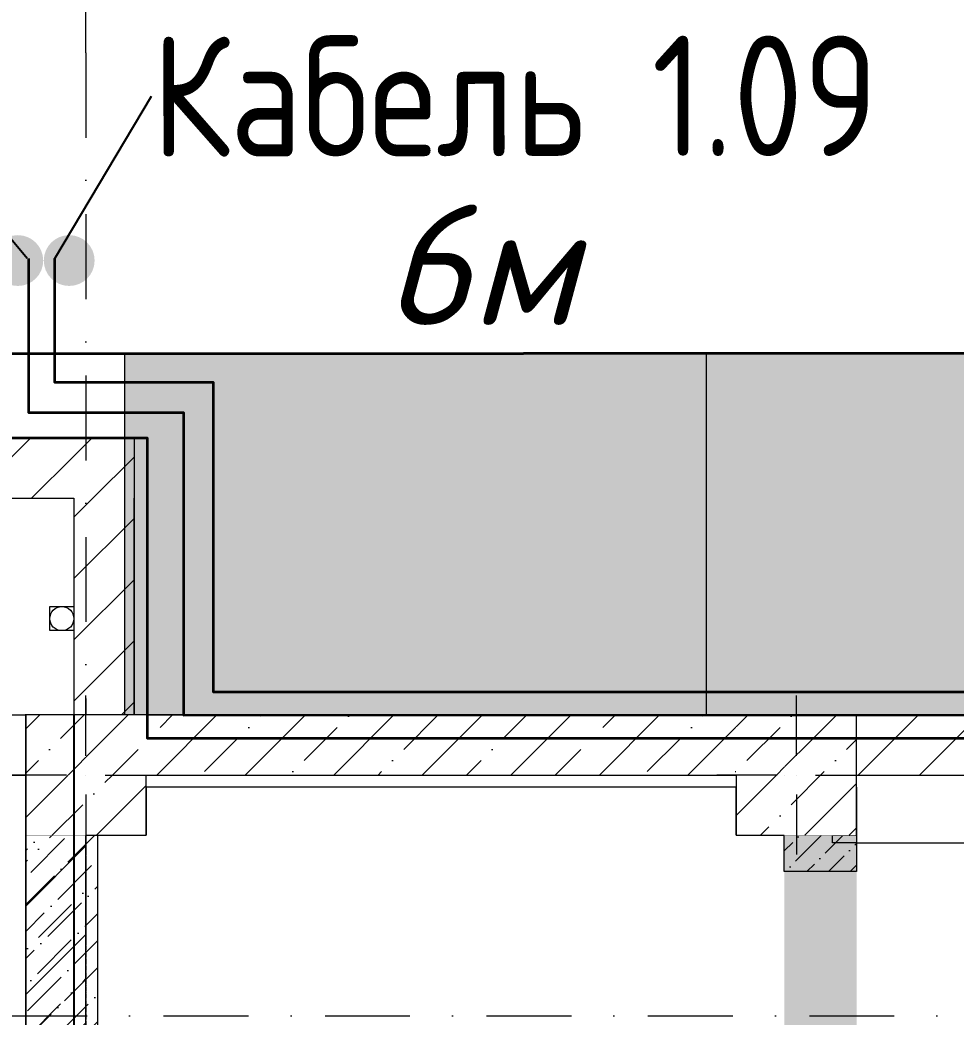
# Model space of a CAD drawing. Header units: millimetres. Extents: x 1499747 to 4341325, y -28481 to 441852.
# Drawn here: x 2450504 to 2454391, y 316278 to 320420 of the extents above; entities that cross this region are included whole.
import ezdxf
from ezdxf import colors
from ezdxf.entities.mleader import LeaderData, LeaderLine
from ezdxf.math import Vec2, Vec3
from ezdxf.xclip import XClip

# ---------------------------------------------------------------- set-up
doc = ezdxf.new("R2010")
doc.units = ezdxf.units.MM
doc.header["$MEASUREMENT"] = 0
doc.header["$XCLIPFRAME"] = 0
doc.set_wipeout_variables(frame=1)
for name, pattern in [('CENTER2', [28.575, 19.05, -3.175, 3.175, -3.175]), ('Dot & Dashed', [670.277762, 352.777767, -176.388884, 0, -141.111112]), ('Wipeout_Contour', [1000, 0, -1000]), ('Штрихпунктирная', [670.277762, 352.777767, -176.388884, 0, -141.111112])]:
    doc.linetypes.add(name, pattern=pattern)
for name, color, linetype in [('0_ANNOT_Dimensions', 7, 'Continuous'), ('13 этаж_25_Конструктив - Колонны', 7, 'Continuous'), ('Чертеж и Рисунок', 7, 'Continuous')]:
    doc.layers.add(name, color=color, linetype=linetype)
for name, color, linetype, lineweight in [('13 этаж_25_АР 06.03 custom_70_12 этаж_13_Интерьер - Мебель_Ном._пера__8_Ном._пера__8', 8, 'Continuous', 18), ('13 этаж_25_АР 06.03 custom_70__заливка_Ном._пера__8_Ном._пера__8', 8, 'Continuous', 18), ('13 этаж_25_АР 06.03 custom_70__Оси_Ном._пера__8_Ном._пера__8', 8, 'Continuous', 18), ('13 этаж_25_АР 06.03 custom_70_парапет 2_Ном._пера__8_Ном._пера__8', 8, 'Continuous', 18), ('13 этаж_25_АР 06.03 custom_70_Подложк_Ном._пера__1_Ном._пера__1', 1, 'Continuous', 18), ('13 этаж_25_АР 06.03 custom_70_Подложк_Ном._пера__8_Ном._пера__8', 8, 'Continuous', 18), ('13 этаж_25_АР 06.03 custom_70_Подложка_Ном._пера__8_Ном._пера__8', 8, 'Continuous', 18), ('13 этаж_25_Двери Archicad_Ном._пера__19_Ном._пера__255', 255, 'Continuous', 18), ('13 этаж_25_Двери Archicad_Ном._пера__23_Ном._пера__30', 30, 'Continuous', 18), ('13 этаж_25_Двери Archicad_Ном._пера__3_Ном._пера__30', 30, 'Continuous', 18), ('13 этаж_25_Двери Archicad_Ном._пера__47_Ном._пера__7', 7, 'Continuous', 18), ('13 этаж_25_Конструктив - Колонны_Ном._пера__170_Ном._пера__52', 52, 'Continuous', 18), ('13 этаж_25_Конструктив - Колонны_Ном._пера__1_Ном._пера__7', 7, 'Continuous', 18), ('13 этаж_25_Конструктив - Колонны_Ном._пера__20_Ном._пера__1', 1, 'Continuous', 18), ('13 этаж_25_Конструктив - Колонны_Ном._пера__7', 7, 'Continuous', 18), ('13 этаж_25_Конструктив - Перекрытия_Ном._пера__1_Ном._пера__7', 7, 'Continuous', 18), ('13 этаж_25_Конструктив - Стены Ненесущие Газоблок_Ном._пера__169_Ном._пера__83', 83, 'Continuous', 18), ('13 этаж_25_Конструктив - Стены Ненесущие Газоблок_Ном._пера__47_Ном._пера__7', 7, 'Continuous', 18), ('13 этаж_25_Конструктив - Стены Несущие_Ном._пера__170_Ном._пера__52', 52, 'Continuous', 18), ('13 этаж_25_Конструктив - Стены Несущие_Ном._пера__19_Ном._пера__255', 255, 'Continuous', 18), ('13 этаж_25_Конструктив - Стены Несущие_Ном._пера__47_Ном._пера__7', 7, 'Continuous', 18), ('13 этаж_25_Парапет_Ном._пера__102_Ном._пера__9', 9, 'Continuous', 18), ('13 этаж_25_Парапет_Ном._пера__1_Ном._пера__7', 7, 'Continuous', 18), ('13 этаж_25_Парапет_Ном._пера__20_Ном._пера__1', 1, 'Continuous', 18), ('13 этаж_25_Парапет_Ном._пера__41_Ном._пера__7', 7, 'Continuous', 18), ('13 этаж_25_Элемент Модели - Оси_Ном._пера__2_Ном._пера__8', 8, 'Continuous', 18), ('Кабель 2x4mm', 200, 'Continuous', 30), ('Кабель 2х6 mm', 150, 'Continuous', 30), ('ТП', 250, 'Continuous', 30)]:
    doc.layers.add(name, color=color, linetype=linetype, lineweight=lineweight)
doc.styles.add('ISOCPEUR_4', font='isocpeur.ttf', dxfattribs={"width": 0.85, "height": 250})
doc.styles.add('Текст', font='isocpeui.ttf')
doc.dimstyles.get("Standard").update_dxf_attribs({"dimtxt": 0.18, "dimasz": 0.18, "dimexe": 0.18, "dimexo": 0.0625, "dimgap": 0.09, "dimtad": 0, "dimtih": 1, "dimtoh": 1, "dimdec": 4, "dimzin": 0, "dimdsep": 46, "dimtxsty": 'Standard', "dimcen": 0.09, "dimadec": 0, "dimazin": 0, "dimtfac": 1, "dimtdec": 4, "dimtofl": 0, "dimtmove": 0, "dimatfit": 3, "dimfxl": 1, "dimtolj": 1, "dimtzin": 0, "dimarcsym": 0})
pattern_1 = [(45, (806123.22, 141848.06), (42.09495, 154.348152), [198.4375, -39.6875, 0, -39.6875])]
pattern_2 = [(45, (-458140.43, 55324.83), (42.0949506, 154.348152), [198.4375, -39.6875, 0, -39.6875])]
pattern_3 = [(45, (-455190.43, 55324.83), (42.0949506, 154.348152), [198.4375, -39.6875, 0, -39.6875])]
pattern_4 = [(45, (1162404.69, 34264.05), (-127.2792, 127.2792), [])]
pattern_5 = [(45, (1162404.7, 34264.05), (-183.8478, 183.8478), []), (45, (1162312.77, 34355.97), (-183.8478, 183.8478), [195, -65, 0, -65])]

# ---------------------------------------------------------------- blocks, each defined once
blk = doc.blocks.new('Чертеж_4_25', base_point=(1186000, 29700))
at = {"layer": '13 этаж_25_АР 06.03 custom_70__заливка_Ном._пера__8_Ном._пера__8', "linetype": 'Continuous', "true_color": 0xc7c8ca}
h = blk.add_hatch(dxfattribs=at)
h.set_pattern_fill('ANSI36_0046_0019', color=9, style=0, pattern_type=2)
h.set_pattern_definition(pattern_2)
h.paths.add_polyline_path([(1181154.7, 46214.1), (1180954.7, 46214.1), (1180954.7, 45964.1), (1181154.7, 45964.1)])
h = blk.add_hatch(dxfattribs=at)
h.set_pattern_fill('ANSI36_0046_0019', color=9, style=0, pattern_type=2)
h.set_pattern_definition(pattern_2)
h.paths.add_polyline_path([(1181154.7, 45964.1), (1180954.7, 45964.1), (1180954.7, 45714.1), (1181204.7, 45714.1), (1181204.7, 45914.1), (1181154.7, 45914.1)])
h = blk.add_hatch(dxfattribs=at)
h.set_pattern_fill('ANSI36_0046_0019', color=9, style=0, pattern_type=2)
h.set_pattern_definition(pattern_2)
h.paths.add_polyline_path([(1181204.7, 45714.1), (1181454.7, 45714.1), (1181454.7, 45914.1), (1181204.7, 45914.1)])
at = {"layer": '13 этаж_25_АР 06.03 custom_70_Подложка_Ном._пера__8_Ном._пера__8', "linetype": 'Continuous', "true_color": 0xc7c8ca}
h = blk.add_hatch(dxfattribs=at)
h.set_pattern_fill('ANSI36_0046_0019', color=9, style=0, pattern_type=2)
h.set_pattern_definition(pattern_1)
h.paths.add_polyline_path([(1181154.7, 46214.1), (1180954.7, 46214.1), (1180954.7, 45714.1), (1181204.7, 45714.1), (1181204.7, 45914.1), (1181154.7, 45914.1)])
h = blk.add_hatch(dxfattribs=at)
h.set_pattern_fill('ANSI36_0046_0019', color=9, style=0, pattern_type=2)
h.set_pattern_definition(pattern_1)
h.paths.add_polyline_path([(1181204.7, 45714.1), (1181454.7, 45714.1), (1181454.7, 45914.1), (1181204.7, 45914.1)])
h = blk.add_hatch(dxfattribs=at)
h.set_pattern_fill('ANSI36_0046_0019', color=9, style=0, pattern_type=2)
h.set_pattern_definition(pattern_1)
h.paths.add_polyline_path([(1183904.7, 45714.1), (1184404.7, 45714.1), (1184404.7, 45914.1), (1183904.7, 45914.1)])
h = blk.add_hatch(dxfattribs=at)
h.set_pattern_fill('ANSI36_0046_0019', color=9, style=0, pattern_type=2)
h.set_pattern_definition(pattern_3)
h.paths.add_polyline_path([(1183904.7, 45714.1), (1184154.7, 45714.1), (1184154.7, 45914.1), (1183904.7, 45914.1)])
h = blk.add_hatch(dxfattribs=at)
h.set_pattern_fill('ANSI36_0046_0019', color=9, style=0, pattern_type=2)
h.set_pattern_definition(pattern_3)
h.paths.add_polyline_path([(1184154.7, 45714.1), (1184404.7, 45714.1), (1184404.7, 45914.1), (1184154.7, 45914.1)])
h = blk.add_hatch(dxfattribs=at)
h.set_pattern_fill('ANSI36_0046_0019', color=9, style=0, pattern_type=2)
h.set_pattern_definition(pattern_1)
h.paths.add_polyline_path([(1181254.7, 45714.1), (1180954.7, 45714.1), (1180954.7, 40714.1), (1181254.7, 40714.1)])
h = blk.add_hatch(dxfattribs=at)
h.set_pattern_fill('ANSI36_0046_0019', color=9, style=0, pattern_type=2)
h.set_pattern_definition([(45, (1023281.01, -133771.585), (33.67596, 123.478522), [158.75, -31.75, 0, -31.75])])
h.paths.add_polyline_path([(1184404.7, 45714.1), (1184104.7, 45714.1), (1184104.7, 45564.1), (1184404.7, 45564.1)])
at = {"layer": '13 этаж_25_Двери Archicad_Ном._пера__19_Ном._пера__255', "linetype": 'Continuous', "true_color": 0xc7c8ca}
blk.add_hatch(color=9, dxfattribs=at).paths.add_polyline_path([(1184404.7, 45714.1), (1184304.7, 45714.1), (1184304.7, 45682.1), (1184404.7, 45682.1)])
at = {"layer": '13 этаж_25_Конструктив - Стены Ненесущие Газоблок_Ном._пера__169_Ном._пера__83', "linetype": 'Continuous', "true_color": 0xc7c8ca}
h = blk.add_hatch(dxfattribs=at)
h.set_pattern_fill('БЛОКИ_БЕТОННЫЕ_ЭФФЕКТИВН_72', color=9, style=0, pattern_type=2)
h.set_pattern_definition(pattern_4)
h.paths.add_polyline_path([(1181154.7, 47364.1), (1169819.7, 47364.1), (1169819.7, 47114.1), (1181154.7, 47114.1)])
h = blk.add_hatch(dxfattribs=at)
h.set_pattern_fill('БЛОКИ_БЕТОННЫЕ_ЭФФЕКТИВН_72', color=9, style=0, pattern_type=2)
h.set_pattern_definition(pattern_4)
h.paths.add_polyline_path([(1181154.7, 47114.1), (1181404.7, 47114.1), (1181404.7, 47364.1)])
h = blk.add_hatch(dxfattribs=at)
h.set_pattern_fill('БЛОКИ_БЕТОННЫЕ_ЭФФЕКТИВН_72', color=9, style=0, pattern_type=2)
h.set_pattern_definition(pattern_4)
h.paths.add_polyline_path([(1181154.7, 47364.1), (1181154.7, 47114.1), (1181404.7, 47364.1)])
h = blk.add_hatch(dxfattribs=at)
h.set_pattern_fill('БЛОКИ_БЕТОННЫЕ_ЭФФЕКТИВН_72', color=9, style=0, pattern_type=2)
h.set_pattern_definition(pattern_4)
h.paths.add_polyline_path([(1181154.7, 47114.1), (1181154.7, 46214.1), (1181404.7, 46214.1), (1181404.7, 47114.1)])
h = blk.add_hatch(dxfattribs=at)
h.set_pattern_fill('БЛОКИ_БЕТОННЫЕ_ЭФФЕКТИВН_72', color=9, style=0, pattern_type=2)
h.set_pattern_definition(pattern_4)
h.paths.add_polyline_path([(1199454.5, 46214.1), (1184404.7, 46214.1), (1184404.7, 45964.1), (1199454.5, 45964.1)])
at = {"layer": '13 этаж_25_Конструктив - Стены Несущие_Ном._пера__170_Ном._пера__52', "linetype": 'Continuous', "true_color": 0xc7c8ca}
h = blk.add_hatch(dxfattribs=at)
h.set_pattern_fill('ЖЕЛЕЗОБЕТОН_0019', color=9, style=0, pattern_type=2)
h.set_pattern_definition(pattern_5)
h.paths.add_polyline_path([(1183904.7, 46214.1), (1181454.7, 46214.1), (1181454.7, 45964.1), (1183904.7, 45964.1)])
h = blk.add_hatch(dxfattribs=at)
h.set_pattern_fill('ЖЕЛЕЗОБЕТОН_0019', color=9, style=0, pattern_type=2)
h.set_pattern_definition(pattern_5)
h.paths.add_polyline_path([(1180954.7, 40714.1), (1181204.7, 40714.1), (1181204.7, 45714.1), (1180954.7, 45714.1)])
at = {"layer": '13 этаж_25_Конструктив - Стены Несущие_Ном._пера__19_Ном._пера__255', "linetype": 'Continuous', "true_color": 0xc7c8ca}
blk.add_hatch(color=9, dxfattribs=at).paths.add_polyline_path([(1184404.7, 45714.1), (1184104.7, 45714.1), (1184104.7, 44564.1), (1184404.7, 44564.1)])
at = {"layer": '13 этаж_25_Парапет_Ном._пера__102_Ном._пера__9', "linetype": 'Continuous', "true_color": 0xc7c8ca}
blk.add_hatch(color=9, dxfattribs=at).paths.add_polyline_path([(1181364.6, 46214.1), (1185903.5, 46214.1), (1185903.5, 47714.1), (1181364.6, 47714.1)])
at = {"layer": '13 этаж_25_Парапет_Ном._пера__1_Ном._пера__7', "linetype": 'Continuous', "true_color": 0xc7c8ca}
blk.add_hatch(color=9, dxfattribs=at).paths.add_polyline_path([(1183781.7, 47714.1), (1181364.6, 47714.1), (1181364.6, 46214.1), (1183781.7, 46214.1)])
at = {"layer": '13 этаж_25_АР 06.03 custom_70_12 этаж_13_Интерьер - Мебель_Ном._пера__8_Ном._пера__8', "color": 9, "linetype": 'Continuous', "true_color": 0xc7c8ca}
for p, q in [((1183319.7, 45914.1), (1181454.7, 45914.1)), ((1183904.7, 45914.1), (1183319.7, 45914.1))]:
    blk.add_line(p, q, dxfattribs=at)
at = {"layer": '13 этаж_25_АР 06.03 custom_70_12 этаж_13_Интерьер - Мебель_Ном._пера__8_Ном._пера__8', "color": 9, "linetype": 'Continuous', "true_color": 0xc7c8ca, "flags": 128}
for points in [[(1181454.7, 45914.1), (1181454.7, 45714.1), (1180954.7, 45714.1), (1180954.7, 46214.1), (1181154.7, 46214.1)], [(1180954.7, 40214.1), (1180954.7, 46214.1)], [(1181254.7, 40714.1), (1181254.7, 45714.1)]]:
    blk.add_lwpolyline(points, dxfattribs=at)
at = {"layer": '13 этаж_25_АР 06.03 custom_70__Оси_Ном._пера__8_Ном._пера__8', "color": 9, "linetype": 'CENTER2', "true_color": 0xc7c8ca}
for p, q in [((1181154.7, 45964.1), (1169819.7, 45964.1)), ((1181204.7, 45914.1), (1181204.7, 32314.1))]:
    blk.add_line(p, q, dxfattribs=at)
at = {"layer": '13 этаж_25_АР 06.03 custom_70_парапет 2_Ном._пера__8_Ном._пера__8', "color": 9, "linetype": 'Continuous', "true_color": 0xc7c8ca, "flags": 128}
blk.add_lwpolyline([(1199704.5, 30164.1), (1181204.7, 30164.1), (1181204.7, 32314.1), (1169819.7, 32314.1), (1169819.7, 47114.1), (1181154.7, 47114.1), (1181154.7, 46214.1)], dxfattribs=at)
at = {"layer": '13 этаж_25_АР 06.03 custom_70_Подложк_Ном._пера__1_Ном._пера__1', "color": 9, "linetype": 'Continuous', "true_color": 0xc7c8ca}
blk.add_circle((1181104.7, 46614.1), 50, dxfattribs=at)
at = {"layer": '13 этаж_25_АР 06.03 custom_70_Подложк_Ном._пера__8_Ном._пера__8', "color": 9, "linetype": 'Continuous', "true_color": 0xc7c8ca, "flags": 128}
for points in [[(1181154.7, 46564.1), (1181054.7, 46564.1), (1181054.7, 46664.1), (1181154.7, 46664.1)], [(1181154.7, 46664.1), (1181154.7, 46564.1)]]:
    blk.add_lwpolyline(points, dxfattribs=at)
at = {"layer": '13 этаж_25_АР 06.03 custom_70_Подложка_Ном._пера__8_Ном._пера__8', "color": 9, "linetype": 'Continuous', "true_color": 0xc7c8ca, "flags": 128}
for points in [[(1184404.7, 45914.1), (1184404.7, 45714.1), (1183904.7, 45714.1), (1183904.7, 45914.1)], [(1184404.7, 45714.1), (1184404.7, 45564.1), (1184104.7, 45564.1), (1184104.7, 45714.1)]]:
    blk.add_lwpolyline(points, dxfattribs=at)
at = {"layer": '13 этаж_25_Двери Archicad_Ном._пера__23_Ном._пера__30', "color": 9, "linetype": 'Continuous', "true_color": 0xc7c8ca}
for p, q in [((1184304.7, 45682.1), (1184304.7, 45714.1)), ((1184304.7, 45714.1), (1184404.7, 45714.1)), ((1184404.7, 45714.1), (1184404.7, 45682.1)), ((1184404.7, 45682.1), (1184304.7, 45682.1))]:
    blk.add_line(p, q, dxfattribs=at)
at = {"layer": '13 этаж_25_Двери Archicad_Ном._пера__3_Ном._пера__30', "color": 9, "linetype": 'Continuous', "true_color": 0xc7c8ca}
blk.add_line((1184404.7, 45682.1), (1185490.7, 45682.1), dxfattribs=at)
blk.add_arc((1184404.7, 45682.1), 1086, 270, 360, dxfattribs=at)
at = {"layer": '13 этаж_25_Двери Archicad_Ном._пера__47_Ном._пера__7', "color": 9, "linetype": 'Continuous', "true_color": 0xc7c8ca}
for p, q in [((1184304.7, 45714.1), (1184104.7, 45714.1)), ((1184404.7, 45714.1), (1184304.7, 45714.1)), ((1184404.7, 45714.1), (1184304.7, 45714.1))]:
    blk.add_line(p, q, dxfattribs=at)
at = {"layer": '13 этаж_25_Конструктив - Перекрытия_Ном._пера__1_Ном._пера__7', "linetype": 'Continuous', "flags": 128}
blk.add_lwpolyline([(1169569.7, 32064.1), (1169569.7, 47364.1), (1181404.7, 47364.1), (1181404.7, 46214.1), (1199704.5, 46214.1), (1199704.5, 29914), (1190354.6, 29914), (1180954.5, 29914), (1180954.5, 32064.1)], close=True, dxfattribs=at)
at = {"layer": '13 этаж_25_Конструктив - Стены Ненесущие Газоблок_Ном._пера__47_Ном._пера__7', "color": 9, "linetype": 'Continuous', "true_color": 0xc7c8ca, "flags": 128}
for points in [[(1181404.7, 47364.1), (1169819.7, 47364.1)], [(1181404.7, 47364.1), (1181404.7, 47114.1)], [(1169819.7, 47114.1), (1181154.7, 47114.1)], [(1181154.7, 47114.1), (1181154.7, 46214.1)], [(1181404.7, 46214.1), (1181404.7, 47114.1)], [(1199704.5, 46214.1), (1184404.7, 46214.1)], [(1184404.7, 45964.1), (1199454.5, 45964.1)]]:
    blk.add_lwpolyline(points, dxfattribs=at)
at = {"layer": '13 этаж_25_Конструктив - Стены Несущие_Ном._пера__47_Ном._пера__7', "color": 9, "linetype": 'Continuous', "true_color": 0xc7c8ca}
for p, q in [((1184304.7, 45714.1), (1184104.7, 45714.1)), ((1184404.7, 45714.1), (1184304.7, 45714.1))]:
    blk.add_line(p, q, dxfattribs=at)
at = {"layer": '13 этаж_25_Конструктив - Стены Несущие_Ном._пера__47_Ном._пера__7', "color": 9, "linetype": 'Continuous', "true_color": 0xc7c8ca, "flags": 128}
for points in [[(1183904.7, 46214.1), (1181454.7, 46214.1)], [(1181454.7, 45964.1), (1183904.7, 45964.1)], [(1180954.7, 45714.1), (1180954.7, 40714.1)], [(1181204.7, 40714.1), (1181204.7, 45714.1)]]:
    blk.add_lwpolyline(points, dxfattribs=at)
at = {"layer": '13 этаж_25_Парапет_Ном._пера__20_Ном._пера__1', "color": 9, "linetype": 'Continuous', "true_color": 0xc7c8ca}
for p, q in [((1171929.7, 47714.1), (1180951.9, 47714.1)), ((1181364.6, 47714.1), (1180951.9, 47714.1)), ((1185903.5, 47714.1), (1181364.6, 47714.1)), ((1171929.7, 46214.1), (1180951.9, 46214.1)), ((1181364.6, 46214.1), (1180951.9, 46214.1)), ((1185903.5, 46214.1), (1181364.6, 46214.1))]:
    blk.add_line(p, q, dxfattribs=at)
at = {"layer": '13 этаж_25_Парапет_Ном._пера__20_Ном._пера__1', "color": 9, "linetype": 'Dot & Dashed', "true_color": 0xc7c8ca}
for p, q in [((1171929.7, 46214.1), (1180951.9, 46214.1)), ((1180951.9, 46214.1), (1185904.7, 46214.1))]:
    blk.add_line(p, q, dxfattribs=at)
at = {"layer": '13 этаж_25_Парапет_Ном._пера__41_Ном._пера__7', "color": 9, "linetype": 'Continuous', "true_color": 0xc7c8ca}
for p, q in [((1183781.7, 47714.1), (1181364.6, 47714.1)), ((1181364.6, 47714.1), (1181364.6, 46214.1)), ((1183781.7, 46214.1), (1183781.7, 47714.1)), ((1181364.6, 46214.1), (1183781.7, 46214.1))]:
    blk.add_line(p, q, dxfattribs=at)
at = {"layer": '13 этаж_25_Элемент Модели - Оси_Ном._пера__2_Ном._пера__8', "linetype": 'Штрихпунктирная'}
for p, q in [((1181204.7, 48964.1), (1181204.7, 49964.1)), ((1181204.7, 48964.1), (1181204.7, 14064.1)), ((1159404.7, 45964.1), (1216204.7, 45964.1)), ((1159404.7, 44964.1), (1216204.7, 44964.1))]:
    blk.add_line(p, q, dxfattribs=at)
at = {"layer": '13 этаж_25_Элемент Модели - Оси_Ном._пера__2_Ном._пера__8', "linetype": 'Continuous'}
blk.add_line((1181204.7, 48964.1), (1181204.7, 48964.1), dxfattribs=at)
blk.add_line((1181204.7, 48964.1), (1181204.7, 48964.1), dxfattribs=at)
at = {"color": 9, "linetype": 'Wipeout_Contour', "ltscale": 4728874.827575255, "true_color": 0xc7c8ca}
blk.add_wipeout([(1181204.7, 45964.1), (1181204.7, 45714.1), (1181454.7, 45714.1), (1181454.7, 45964.1)], dxfattribs=at).dxf.layer = '13 этаж_25_Конструктив - Колонны'
at = {"color": 9, "linetype": 'Wipeout_Contour', "ltscale": 4739566.799533877, "true_color": 0xc7c8ca}
blk.add_wipeout([(1184104.7, 45964.1), (1183904.7, 45964.1), (1183904.7, 45714.1), (1184104.7, 45714.1)], dxfattribs=at).dxf.layer = '13 этаж_25_Конструктив - Колонны'
at = {"layer": '13 этаж_25_Конструктив - Колонны_Ном._пера__170_Ном._пера__52', "linetype": 'Continuous', "true_color": 0xc7c8ca}
h = blk.add_hatch(dxfattribs=at)
h.set_pattern_fill('ЖЕЛЕЗОБЕТОН_0019', color=9, style=0, pattern_type=2)
h.set_pattern_definition(pattern_5)
h.paths.add_polyline_path([(1181204.7, 45964.1), (1181204.7, 45714.1), (1181454.7, 45714.1), (1181454.7, 45964.1)])
h = blk.add_hatch(dxfattribs=at)
h.set_pattern_fill('ЖЕЛЕЗОБЕТОН_0019', color=9, style=0, pattern_type=2)
h.set_pattern_definition(pattern_5)
h.paths.add_polyline_path([(1184104.7, 45964.1), (1183904.7, 45964.1), (1183904.7, 45714.1), (1184104.7, 45714.1)])
at = {"layer": '13 этаж_25_Конструктив - Колонны_Ном._пера__7', "color": 9, "linetype": 'Wipeout_Contour', "true_color": 0xc7c8ca}
for p, q in [((1181204.7, 45964.1), (1181204.7, 45714.1)), ((1181454.7, 45964.1), (1181204.7, 45964.1)), ((1181454.7, 45714.1), (1181454.7, 45964.1)), ((1184104.7, 45964.1), (1183904.7, 45964.1)), ((1183904.7, 45964.1), (1183904.7, 45714.1)), ((1184104.7, 45714.1), (1184104.7, 45964.1)), ((1181204.7, 45714.1), (1181454.7, 45714.1)), ((1183904.7, 45714.1), (1184104.7, 45714.1))]:
    blk.add_line(p, q, dxfattribs=at)
at = {"color": 9, "linetype": 'Wipeout_Contour', "ltscale": 3545806.552055561, "true_color": 0xc7c8ca}
blk.add_wipeout([(1181204.7, 45964.1), (1180954.7, 46214.1), (1180954.7, 45964.1)], dxfattribs=at).dxf.layer = '13 этаж_25_Конструктив - Колонны'
at = {"color": 9, "linetype": 'Wipeout_Contour', "ltscale": 4740575.755180774, "true_color": 0xc7c8ca}
blk.add_wipeout([(1184104.7, 46214.1), (1184104.7, 45714.1), (1184404.7, 45714.1), (1184404.7, 45964.1)], dxfattribs=at).dxf.layer = '13 этаж_25_Конструктив - Колонны'
at = {"layer": '13 этаж_25_Конструктив - Колонны_Ном._пера__170_Ном._пера__52', "linetype": 'Continuous', "true_color": 0xc7c8ca}
h = blk.add_hatch(dxfattribs=at)
h.set_pattern_fill('ЖЕЛЕЗОБЕТОН_0019', color=9, style=0, pattern_type=2)
h.set_pattern_definition(pattern_5)
h.paths.add_polyline_path([(1181204.7, 45964.1), (1180954.7, 46214.1), (1180954.7, 45964.1)])
h = blk.add_hatch(dxfattribs=at)
h.set_pattern_fill('ЖЕЛЕЗОБЕТОН_0019', color=9, style=0, pattern_type=2)
h.set_pattern_definition(pattern_5)
h.paths.add_polyline_path([(1184104.7, 46214.1), (1184104.7, 45714.1), (1184404.7, 45714.1), (1184404.7, 45964.1)])
at = {"layer": '13 этаж_25_Конструктив - Колонны_Ном._пера__20_Ном._пера__1', "color": 9, "linetype": 'Continuous', "true_color": 0xc7c8ca}
blk.add_line((1184154.7, 45884.1), (1184154.7, 45634.1), dxfattribs=at)
at = {"layer": '13 этаж_25_Конструктив - Колонны_Ном._пера__7', "color": 9, "linetype": 'Wipeout_Contour', "true_color": 0xc7c8ca}
for p, q in [((1181204.7, 45964.1), (1180954.7, 46214.1)), ((1180954.7, 46214.1), (1180954.7, 45964.1)), ((1184104.7, 46214.1), (1184104.7, 45714.1)), ((1184404.7, 45964.1), (1184104.7, 46214.1)), ((1180954.7, 45964.1), (1181204.7, 45964.1)), ((1184404.7, 45714.1), (1184404.7, 45964.1)), ((1184104.7, 45714.1), (1184404.7, 45714.1))]:
    blk.add_line(p, q, dxfattribs=at)
at = {"color": 9, "linetype": 'Wipeout_Contour', "ltscale": 3555607.893855283, "true_color": 0xc7c8ca}
blk.add_wipeout([(1184104.7, 46214.1), (1184404.7, 45964.1), (1184404.7, 46214.1)], dxfattribs=at).dxf.layer = '13 этаж_25_Конструктив - Колонны'
at = {"color": 9, "linetype": 'Wipeout_Contour', "ltscale": 4727875.579677759, "true_color": 0xc7c8ca}
blk.add_wipeout([(1181204.7, 45964.1), (1180954.7, 45964.1), (1180954.7, 45714.1), (1181204.7, 45714.1)], dxfattribs=at).dxf.layer = '13 этаж_25_Конструктив - Колонны'
at = {"layer": '13 этаж_25_Конструктив - Колонны_Ном._пера__170_Ном._пера__52', "linetype": 'Continuous', "true_color": 0xc7c8ca}
h = blk.add_hatch(dxfattribs=at)
h.set_pattern_fill('ЖЕЛЕЗОБЕТОН_0019', color=9, style=0, pattern_type=2)
h.set_pattern_definition(pattern_5)
h.paths.add_polyline_path([(1184104.7, 46214.1), (1184404.7, 45964.1), (1184404.7, 46214.1)])
h = blk.add_hatch(dxfattribs=at)
h.set_pattern_fill('ЖЕЛЕЗОБЕТОН_0019', color=9, style=0, pattern_type=2)
h.set_pattern_definition(pattern_5)
h.paths.add_polyline_path([(1181204.7, 45964.1), (1180954.7, 45964.1), (1180954.7, 45714.1), (1181204.7, 45714.1)])
at = {"layer": '13 этаж_25_Конструктив - Колонны_Ном._пера__1_Ном._пера__7', "color": 9, "linetype": 'Continuous', "true_color": 0xc7c8ca, "flags": 128}
blk.add_lwpolyline([(1184404.7, 45714.1), (1184404.7, 45964.1)], dxfattribs=at)
at = {"layer": '13 этаж_25_Конструктив - Колонны_Ном._пера__20_Ном._пера__1', "color": 9, "linetype": 'Continuous', "true_color": 0xc7c8ca}
for p, q in [((1184154.7, 46044.1), (1184154.7, 46294.1)), ((1184154.7, 45964.1), (1184154.7, 45964.1)), ((1184234.7, 45964.1), (1184484.7, 45964.1)), ((1181204.7, 45884.1), (1181204.7, 45634.1))]:
    blk.add_line(p, q, dxfattribs=at)
at = {"layer": '13 этаж_25_Конструктив - Колонны_Ном._пера__7', "color": 9, "linetype": 'Wipeout_Contour', "true_color": 0xc7c8ca}
for p, q in [((1184104.7, 46214.1), (1184404.7, 45964.1)), ((1184404.7, 46214.1), (1184104.7, 46214.1)), ((1184404.7, 45964.1), (1184404.7, 46214.1)), ((1181204.7, 45964.1), (1180954.7, 45964.1)), ((1180954.7, 45964.1), (1180954.7, 45714.1)), ((1181204.7, 45714.1), (1181204.7, 45964.1)), ((1180954.7, 45714.1), (1181204.7, 45714.1))]:
    blk.add_line(p, q, dxfattribs=at)
at = {"color": 9, "linetype": 'Wipeout_Contour', "ltscale": 4728913.706988904, "true_color": 0xc7c8ca}
blk.add_wipeout([(1181204.7, 46214.1), (1181204.7, 45964.1), (1181454.7, 45964.1), (1181454.7, 46214.1)], dxfattribs=at).dxf.layer = '13 этаж_25_Конструктив - Колонны'
at = {"color": 9, "linetype": 'Wipeout_Contour', "ltscale": 4739605.591150066, "true_color": 0xc7c8ca}
blk.add_wipeout([(1183904.7, 46214.1), (1183904.7, 45964.1), (1184104.7, 45964.1), (1184104.7, 46214.1)], dxfattribs=at).dxf.layer = '13 этаж_25_Конструктив - Колонны'
at = {"layer": '13 этаж_25_Конструктив - Колонны_Ном._пера__170_Ном._пера__52', "linetype": 'Continuous', "true_color": 0xc7c8ca}
h = blk.add_hatch(dxfattribs=at)
h.set_pattern_fill('ЖЕЛЕЗОБЕТОН_0019', color=9, style=0, pattern_type=2)
h.set_pattern_definition(pattern_5)
h.paths.add_polyline_path([(1181204.7, 46214.1), (1181204.7, 45964.1), (1181454.7, 45964.1), (1181454.7, 46214.1)])
h = blk.add_hatch(dxfattribs=at)
h.set_pattern_fill('ЖЕЛЕЗОБЕТОН_0019', color=9, style=0, pattern_type=2)
h.set_pattern_definition(pattern_5)
h.paths.add_polyline_path([(1183904.7, 46214.1), (1183904.7, 45964.1), (1184104.7, 45964.1), (1184104.7, 46214.1)])
at = {"layer": '13 этаж_25_Конструктив - Колонны_Ном._пера__1_Ном._пера__7', "color": 9, "linetype": 'Continuous', "true_color": 0xc7c8ca, "flags": 128}
for points in [[(1184104.7, 46214.1), (1183904.7, 46214.1)], [(1184404.7, 45964.1), (1184404.7, 46214.1), (1184104.7, 46214.1)], [(1183904.7, 45964.1), (1183904.7, 45714.1), (1184104.7, 45714.1)]]:
    blk.add_lwpolyline(points, dxfattribs=at)
at = {"layer": '13 этаж_25_Конструктив - Колонны_Ном._пера__20_Ном._пера__1', "color": 9, "linetype": 'Continuous', "true_color": 0xc7c8ca}
for p, q in [((1181284.7, 45964.1), (1181534.7, 45964.1)), ((1184074.7, 45964.1), (1183824.7, 45964.1))]:
    blk.add_line(p, q, dxfattribs=at)
at = {"layer": '13 этаж_25_Конструктив - Колонны_Ном._пера__7', "color": 9, "linetype": 'Wipeout_Contour', "true_color": 0xc7c8ca}
for p, q in [((1181204.7, 46214.1), (1181204.7, 45964.1)), ((1181454.7, 46214.1), (1181204.7, 46214.1)), ((1181454.7, 45964.1), (1181454.7, 46214.1)), ((1183904.7, 46214.1), (1183904.7, 45964.1)), ((1184104.7, 46214.1), (1183904.7, 46214.1)), ((1184104.7, 45964.1), (1184104.7, 46214.1)), ((1181204.7, 45964.1), (1181454.7, 45964.1)), ((1183904.7, 45964.1), (1184104.7, 45964.1))]:
    blk.add_line(p, q, dxfattribs=at)
at = {"color": 9, "linetype": 'Wipeout_Contour', "ltscale": 3546065.149907652, "true_color": 0xc7c8ca}
blk.add_wipeout([(1181204.7, 46214.1), (1180954.7, 46214.1), (1181204.7, 45964.1)], dxfattribs=at).dxf.layer = '13 этаж_25_Конструктив - Колонны'
at = {"layer": '13 этаж_25_Конструктив - Колонны_Ном._пера__170_Ном._пера__52', "linetype": 'Continuous', "true_color": 0xc7c8ca}
h = blk.add_hatch(dxfattribs=at)
h.set_pattern_fill('ЖЕЛЕЗОБЕТОН_0019', color=9, style=0, pattern_type=2)
h.set_pattern_definition(pattern_5)
h.paths.add_polyline_path([(1181204.7, 46214.1), (1180954.7, 46214.1), (1181204.7, 45964.1)])
at = {"layer": '13 этаж_25_Конструктив - Колонны_Ном._пера__1_Ном._пера__7', "color": 9, "linetype": 'Continuous', "true_color": 0xc7c8ca, "flags": 128}
for points in [[(1180954.7, 46214.1), (1180954.7, 45964.1)], [(1181204.7, 46214.1), (1180954.7, 46214.1)], [(1181454.7, 46214.1), (1181204.7, 46214.1)], [(1180954.7, 45964.1), (1180954.7, 45714.1)], [(1181204.7, 45714.1), (1181454.7, 45714.1), (1181454.7, 45964.1)]]:
    blk.add_lwpolyline(points, dxfattribs=at)
at = {"layer": '13 этаж_25_Конструктив - Колонны_Ном._пера__20_Ном._пера__1', "color": 9, "linetype": 'Continuous', "true_color": 0xc7c8ca}
for p, q in [((1181204.7, 46044.1), (1181204.7, 46294.1)), ((1181124.7, 45964.1), (1180874.7, 45964.1)), ((1181204.7, 45964.1), (1181204.7, 45964.1))]:
    blk.add_line(p, q, dxfattribs=at)
at = {"layer": '13 этаж_25_Конструктив - Колонны_Ном._пера__7', "color": 9, "linetype": 'Wipeout_Contour', "true_color": 0xc7c8ca}
for p, q in [((1181204.7, 46214.1), (1180954.7, 46214.1)), ((1180954.7, 46214.1), (1181204.7, 45964.1)), ((1181204.7, 45964.1), (1181204.7, 46214.1))]:
    blk.add_line(p, q, dxfattribs=at)
blk = doc.blocks.new('_Oblique')
at = {"color": 0, "linetype": 'ByBlock', "lineweight": -2}
blk.add_line((-0.5, -0.5), (0.5, 0.5), dxfattribs=at)
blk = doc.blocks.new('*D198')
at = {"layer": '0_ANNOT_Dimensions', "color": 0, "lineweight": -2, "transparency": 16777216}
for p, q in [((2443677.5, 319033.1), (2443677.5, 315588.5)), ((2450727.5, 317533.1), (2450727.5, 315588.5)), ((2443677.5, 315588.7), (2446785.7, 315588.7)), ((2450727.5, 315588.7), (2447619.2, 315588.7))]:
    blk.add_line(p, q, dxfattribs=at)
at = {"layer": 'Defpoints', "color": 0, "lineweight": 30, "transparency": 16777216}
for p in [(2443677.5, 319033.1), (2450727.5, 317533.1), (2443677.5, 315588.7)]:
    blk.add_point(p, dxfattribs=at)
at = {"layer": '0_ANNOT_Dimensions', "color": 0, "lineweight": -2, "transparency": 16777216, "xscale": 150, "yscale": 150, "zscale": 150, "rotation": 180}
blk.add_blockref('_Oblique', (2443677.5, 315588.7), dxfattribs=at)
at = {"layer": '0_ANNOT_Dimensions', "color": 0, "lineweight": -2, "transparency": 16777216, "xscale": 150, "yscale": 150, "zscale": 150}
blk.add_blockref('_Oblique', (2450727.5, 315588.7), dxfattribs=at)
at = {"layer": '0_ANNOT_Dimensions', "color": 0, "lineweight": 25, "transparency": 16777216, "insert": (2447202.5, 315588.7), "char_height": 250, "attachment_point": 5}
blk.add_mtext('\\A1;7050', dxfattribs=at)

msp = doc.modelspace()

# ---------------------------------------------------------------- block references
at = {"layer": 'Чертеж и Рисунок', "linetype": 'Continuous'}
ref = msp.add_blockref('Чертеж_4_25', (2455572.8, 301019.1), dxfattribs=at)
XClip(ref).set_block_clipping_path([(1144000, 0), (1228000, 59400.0000000006)])

# ---------------------------------------------------------------- next in the draw order: hatches: boundary and pattern name
at = {"layer": 'Кабель 2x4mm', "lineweight": 30, "true_color": 0x105689}
h = msp.add_hatch(color=146, dxfattribs=at)
h.dxf.hatch_style = 1
h.paths.add_polyline_path([(2450600.3, 319420.6, 1), (2450389.2, 319420.6, 1)])
h = msp.add_hatch(color=146, dxfattribs=at)
h.dxf.hatch_style = 1
h.paths.add_polyline_path([(2450813.7, 319420.6, 1), (2450602.6, 319420.6, 1)])

# ---------------------------------------------------------------- next in the draw order: linework, layer by layer
at = {"layer": 'Кабель 2х6 mm', "lineweight": 35}
for points in [[(2450539.7, 319428.5), (2450539.7, 318788.8), (2451182.2, 318788.8), (2451182.2, 317531.7), (2465576.9, 317534.6), (2465576.9, 316491.4), (2465427.3, 316491.4)], [(2465427.3, 316452.2), (2465701.8, 316452.2), (2465698, 317628.3), (2451307.1, 317628.3), (2451307.1, 318913.8), (2450648.2, 318913.8), (2450648.2, 319428.5)], [(2465427.3, 316517.8), (2465472.6, 316517.8), (2465472.6, 317435.9), (2451033.6, 317435.9), (2451033.6, 318683.2), (2443795, 318683.2), (2443795, 319031.8)]]:
    msp.add_lwpolyline(points, dxfattribs=at)
at = {"layer": 'Кабель 2х6 mm', "color": 116, "lineweight": 40, "true_color": 0x136734}
msp.add_lwpolyline([(2449677.5, 319033.1), (2455509.8, 319035.8)], dxfattribs=at)

# ---------------------------------------------------------------- next in the draw order: texts
at = {"color": 18, "lineweight": 50, "true_color": 0x000000, "insert": (2452011.8, 319653.4), "char_height": 500, "width": 12874.235, "attachment_point": 1, "style": 'Текст'}
msp.add_mtext('6м', dxfattribs=at)

# ---------------------------------------------------------------- next in the draw order: dimensions: what is measured, and where the dimension line sits
at = {"layer": '0_ANNOT_Dimensions', "lineweight": 25}
dim = msp.add_linear_dim(base=(2443677.5, 315588.7), p1=(2450727.5, 317533.1), p2=(2443677.5, 319033.1), dimstyle='Standard', override={"dimtxt": 250, "dimasz": 150, "dimdec": 0, "dimblk1": 'Oblique', "dimblk2": 'Oblique', "dimsah": 1}, dxfattribs=at)
dim.commit()
dim.dimension.update_dxf_attribs({"geometry": '*D198', "text_midpoint": (2447202.5, 315588.7)})

# ---------------------------------------------------------------- next in the draw order: leaders
at = {"layer": 'ТП', "lineweight": 30}
ml = msp.add_multileader_mtext('Standard', dxfattribs=at)
ml.set_content('(Ввод питания и UTP )', color=256, style='ISOCPEUR_4')
ml.set_leader_properties()
ml.build(insert=Vec2(0, 0))
ml.multileader.update_dxf_attribs({"text_right_attachment_type": 6, "dogleg_length": 0.00000000013, "arrow_head_size": 0.18})
ctx = ml.context
ctx.base_point, ctx.char_height, ctx.arrow_head_size, ctx.landing_gap_size, ctx.plane_origin = Vec3(2444966.7, 322756.5), 500, 0.18, 0.09, Vec3(2441841.7, 328593.2)
ctx.right_attachment, ctx.text_align_type = 6, 2
notes = []
notes.append((ctx, [(0, (1, 1, 0), (2444966.7, 322756.5), (1, 0), 0.00000000013, [(0, [(2443677.5, 319033.1)], 0, [])])]))
ctx.mtext.insert, ctx.mtext.alignment, ctx.mtext.flow_direction = Vec3(2451001.8, 323031.5), 3, 5
ml = msp.add_multileader_mtext('Standard', dxfattribs=at)
ml.set_content('Кабель 1.08', color=256, style='ISOCPEUR_4')
ml.set_leader_properties()
ml.build(insert=Vec2(0, 0))
ml.multileader.update_dxf_attribs({"text_right_attachment_type": 6, "dogleg_length": 0.36, "arrow_head_size": 0.18})
ctx = ml.context
ctx.base_point, ctx.char_height, ctx.arrow_head_size, ctx.landing_gap_size, ctx.plane_origin, ctx.plane_x_axis, ctx.plane_y_axis = Vec3(2447301.1, 320086), 500, 0.18, 0.09, Vec3(2460895.8, 318500.8), Vec3(1, 0.000683), Vec3(-0.000683, 1)
ctx.right_attachment, ctx.text_align_type = 6, 2
notes.append((ctx, [(1, (1, 1, 0), (2450276.5, 319738), (-1, -0.000683), 0.00000000013, [(0, [(2450534.3, 319428.5)], 0, [])])]))
ctx.mtext.insert, ctx.mtext.text_direction, ctx.mtext.rotation, ctx.mtext.width, ctx.mtext.alignment, ctx.mtext.flow_direction = Vec3(2450276, 320338), Vec3(1, 0.000683), 0.000683, 3333.241, 3, 5
ml = msp.add_multileader_mtext('Standard', dxfattribs=at)
ml.set_content('Кабель 1.09', color=256, style='ISOCPEUR_4')
ml.set_leader_properties()
ml.build(insert=Vec2(0, 0))
ml.multileader.update_dxf_attribs({"text_right_attachment_type": 6, "dogleg_length": 0.36, "arrow_head_size": 0.18})
ctx = ml.context
ctx.base_point, ctx.char_height, ctx.arrow_head_size, ctx.landing_gap_size, ctx.plane_origin, ctx.plane_x_axis, ctx.plane_y_axis = Vec3(2451049.6, 320103.1), 500, 0.18, 0.09, Vec3(2464644.4, 318741.1), Vec3(1, 0.000683), Vec3(-0.000683, 1)
ctx.right_attachment = 6
notes.append((ctx, [(0, (1, 1, 0), (2451049.6, 320103.1), (1, 0.000683), 0.00000000013, [(0, [(2450648.2, 319428.5)], 0, [])])]))
ctx.mtext.insert, ctx.mtext.text_direction, ctx.mtext.rotation, ctx.mtext.width, ctx.mtext.flow_direction = Vec3(2451049.6, 320353.1), Vec3(1, 0.000683), 0.000683, 3333.241, 5
for ctx, leaders in notes:
    for number, flags, end, landing, length, lines in leaders:
        leader = LeaderData()
        leader.index, (leader.has_last_leader_line, leader.has_dogleg_vector, leader.attachment_direction) = number, flags
        leader.last_leader_point, leader.dogleg_vector, leader.dogleg_length = Vec3(end), Vec3(landing), length
        for number, points, colour, breaks in lines:
            line = LeaderLine()
            line.index, line.vertices, line.color, line.breaks = number, Vec3.list(points), colors.encode_raw_color(colour), breaks
            leader.lines.append(line)
        ctx.leaders.append(leader)

doc.saveas('drawing.dxf')
